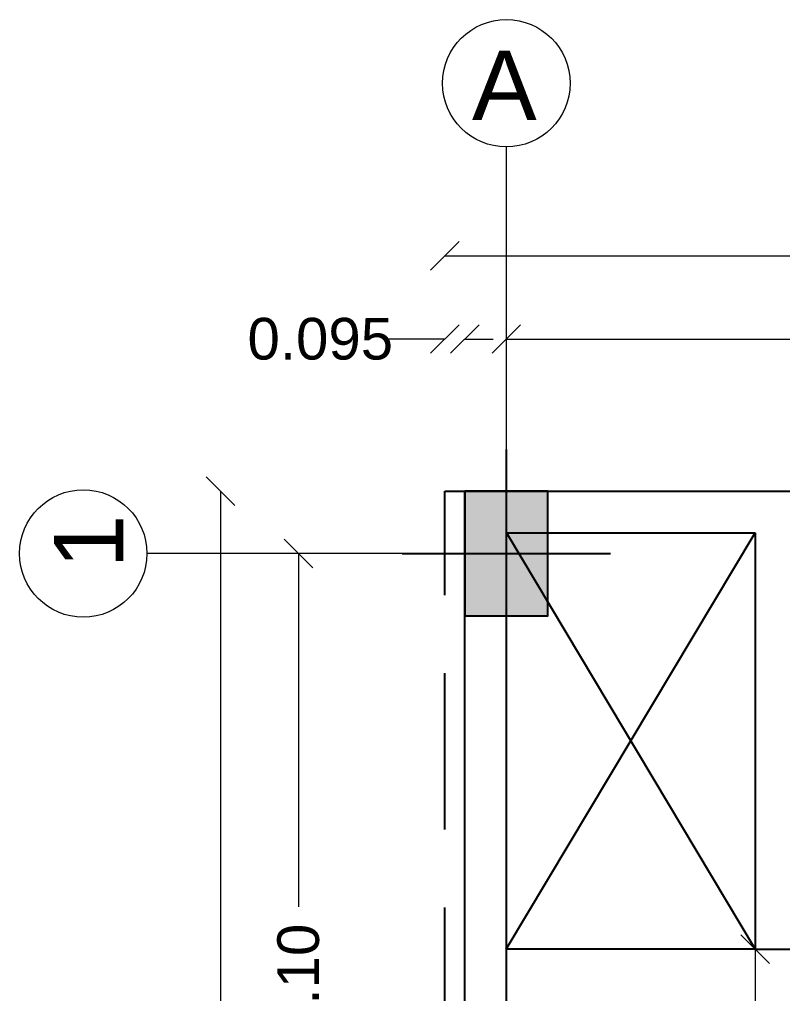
# Model space of a CAD drawing. Header units: metres. Extents: x -355 to 973, y -73 to 238.
# Drawn here: x 509.159 to 512.823, y 221.921 to 226.6 of the extents above; entities that cross this region are included whole.
import ezdxf

# ---------------------------------------------------------------- set-up
doc = ezdxf.new("R2010")
doc.units = ezdxf.units.M
doc.header["$LTSCALE"] = 3
doc.header["$MEASUREMENT"] = 0
doc.linetypes.add('HIDDEN', pattern=[0.375, 0.25, -0.125])
doc.layers.add('05', color=21, linetype='Continuous', lineweight=5)
doc.layers.add('alaem', color=230, linetype='Continuous', lineweight=5)
doc.layers.add('khatchin', color=7, linetype='Continuous')
doc.styles.get("Standard").update_dxf_attribs({"font": 'arial.ttf'})
doc.dimstyles.new('ahmad', dxfattribs={"dimtxt": 0.2, "dimasz": 0.1375, "dimexe": 0, "dimexo": 0.0625, "dimgap": 0.09, "dimtad": 0, "dimzin": 0, "dimdsep": 46, "dimtxsty": 'Standard', "dimblk": 'OBLIQUE', "dimcen": 0.09, "dimclrd": 245, "dimclrt": 61, "dimadec": 0, "dimazin": 0, "dimtfac": 1, "dimtofl": 0, "dimtmove": 0, "dimatfit": 3, "dimldrblk": 'OBLIQUE', "dimfxl": 0, "dimfxlon": 1, "dimtolj": 1, "dimtzin": 0, "dimlwd": 13, "dimarcsym": 0})

# ---------------------------------------------------------------- blocks, each defined once
blk = doc.blocks.new('_Oblique')
at = {"color": 0, "linetype": 'ByBlock', "lineweight": -2}
blk.add_line((-0.5, -0.5), (0.5, 0.5), dxfattribs=at)
blk = doc.blocks.new('*D168')
at = {"color": 245, "lineweight": 13, "transparency": 16777216}
for p, q in [((512.6915, 222.1348), (512.6915, 221.4859)), ((512.6915, 220.1348), (512.6915, 220.7837))]:
    blk.add_line(p, q, dxfattribs=at)
at = {"layer": 'Defpoints', "color": 0, "transparency": 16777216}
for p in [(512.6915, 222.1348), (512.6915, 220.1348), (512.6915, 220.1348)]:
    blk.add_point(p, dxfattribs=at)
at = {"color": 245, "lineweight": 13, "transparency": 16777216, "xscale": 0.1375, "yscale": 0.1375, "zscale": 0.1375}
for p, rotation in [((512.6915, 222.1348), 90), ((512.6915, 220.1348), 270)]:
    blk.add_blockref('_Oblique', p, dxfattribs=dict(at, rotation=rotation))
at = {"color": 61, "transparency": 16777216, "insert": (512.6915, 221.1348), "char_height": 0.2, "attachment_point": 5, "rotation": 90}
blk.add_mtext('\\A1;2.00', dxfattribs=at)
blk = doc.blocks.new('xdvxzdcv')
at = {"layer": 'khatchin'}
blk.add_hatch(color=203, dxfattribs=at).paths.add_polyline_path([(77.5751, 50.386), (77.5751, 49.986), (78.1751, 49.986), (78.1751, 50.386)])
blk.add_hatch(color=203, dxfattribs=at).paths.add_polyline_path([(77.5751, 50.386), (77.5751, 49.986), (78.1751, 49.986), (78.1751, 50.386)])
at = {"layer": 'khatchin', "color": 203}
for p, q in [((77.8751, 50.686), (77.8751, 49.686)), ((77.3751, 50.186), (78.3751, 50.186))]:
    blk.add_line(p, q, dxfattribs=at)
blk.add_lwpolyline([(77.5751, 50.386), (77.5751, 49.986), (78.1751, 49.986), (78.1751, 50.386), (77.5751, 50.386)], dxfattribs=at)
blk.add_lwpolyline([(77.5751, 50.386), (77.5751, 49.986), (78.1751, 49.986), (78.1751, 50.386), (77.5751, 50.386)], dxfattribs=at)
blk = doc.blocks.new('*D266')
at = {"layer": 'Defpoints', "color": 0, "transparency": 16777216}
for p in [(511.4966, 225.131), (517.7081, 225.131), (517.7081, 225.0651)]:
    blk.add_point(p, dxfattribs=at)
at = {"layer": 'khatchin', "color": 245, "lineweight": 13, "transparency": 16777216}
for p, q in [((511.4966, 225.0651), (514.2714, 225.0651)), ((517.7081, 225.0651), (514.9334, 225.0651))]:
    blk.add_line(p, q, dxfattribs=at)
at = {"layer": 'khatchin', "color": 245, "lineweight": 13, "transparency": 16777216, "xscale": 0.1375, "yscale": 0.1375, "zscale": 0.1375, "rotation": 180}
blk.add_blockref('_Oblique', (511.4966, 225.0651), dxfattribs=at)
at = {"layer": 'khatchin', "color": 245, "lineweight": 13, "transparency": 16777216, "xscale": 0.1375, "yscale": 0.1375, "zscale": 0.1375}
blk.add_blockref('_Oblique', (517.7081, 225.0651), dxfattribs=at)
at = {"layer": 'khatchin', "color": 61, "transparency": 16777216, "insert": (514.6024, 225.0651), "char_height": 0.2, "attachment_point": 5}
blk.add_mtext('\\A1;6.21', dxfattribs=at)
blk = doc.blocks.new('*D261')
at = {"layer": 'Defpoints', "color": 0, "transparency": 16777216}
for p in [(523.2016, 225.4642), (511.2016, 224.3348), (523.2016, 224.3348)]:
    blk.add_point(p, dxfattribs=at)
at = {"layer": 'khatchin', "color": 245, "lineweight": 13, "transparency": 16777216}
for p, q in [((511.2016, 225.4642), (516.7839, 225.4642)), ((523.2016, 225.4642), (517.6193, 225.4642))]:
    blk.add_line(p, q, dxfattribs=at)
at = {"layer": 'khatchin', "color": 245, "lineweight": 13, "transparency": 16777216, "xscale": 0.1375, "yscale": 0.1375, "zscale": 0.1375, "rotation": 180}
blk.add_blockref('_Oblique', (511.2016, 225.4642), dxfattribs=at)
at = {"layer": 'khatchin', "color": 245, "lineweight": 13, "transparency": 16777216, "xscale": 0.1375, "yscale": 0.1375, "zscale": 0.1375}
blk.add_blockref('_Oblique', (523.2016, 225.4642), dxfattribs=at)
at = {"layer": 'khatchin', "color": 61, "transparency": 16777216, "insert": (517.2016, 225.4642), "char_height": 0.2, "attachment_point": 5}
blk.add_mtext('\\A1;12.00', dxfattribs=at)
blk = doc.blocks.new('*D267')
at = {"layer": 'Defpoints', "color": 0, "transparency": 16777216}
for p in [(510.6888, 224.0348), (510.4983, 219.9348), (510.6888, 219.9348)]:
    blk.add_point(p, dxfattribs=at)
at = {"layer": 'khatchin', "color": 245, "lineweight": 13, "transparency": 16777216}
for p, q in [((510.4983, 224.0348), (510.4983, 222.3383)), ((510.4983, 219.9348), (510.4983, 221.6314))]:
    blk.add_line(p, q, dxfattribs=at)
at = {"layer": 'khatchin', "color": 245, "lineweight": 13, "transparency": 16777216, "xscale": 0.1375, "yscale": 0.1375, "zscale": 0.1375}
for p, rotation in [((510.4983, 224.0348), 90), ((510.4983, 219.9348), 270)]:
    blk.add_blockref('_Oblique', p, dxfattribs=dict(at, rotation=rotation))
at = {"layer": 'khatchin', "color": 61, "transparency": 16777216, "insert": (510.4983, 221.9848), "char_height": 0.2, "attachment_point": 5, "rotation": 90}
blk.add_mtext('\\A1;4.10', dxfattribs=at)
blk = doc.blocks.new('*D263')
at = {"layer": 'Defpoints', "color": 0, "transparency": 16777216}
for p in [(510.1241, 224.3348), (511.2016, 224.3348), (511.2016, 210.3348)]:
    blk.add_point(p, dxfattribs=at)
at = {"layer": 'khatchin', "color": 245, "lineweight": 13, "transparency": 16777216}
for p, q in [((510.1241, 224.3348), (510.1241, 217.7525)), ((510.1241, 210.3348), (510.1241, 216.9171))]:
    blk.add_line(p, q, dxfattribs=at)
at = {"layer": 'khatchin', "color": 245, "lineweight": 13, "transparency": 16777216, "xscale": 0.1375, "yscale": 0.1375, "zscale": 0.1375}
for p, rotation in [((510.1241, 224.3348), 90), ((510.1241, 210.3348), 270)]:
    blk.add_blockref('_Oblique', p, dxfattribs=dict(at, rotation=rotation))
at = {"layer": 'khatchin', "color": 61, "transparency": 16777216, "insert": (510.1241, 217.3348), "char_height": 0.2, "attachment_point": 5, "rotation": 90}
blk.add_mtext('\\A1;14.00', dxfattribs=at)

msp = doc.modelspace()

# ---------------------------------------------------------------- linework, layer by layer
at = {"linetype": 'HIDDEN'}
for p, q in [((511.2016, 224.3348), (512.8915, 224.3348)), ((511.2016, 210.3348), (511.2016, 224.3348)), ((511.2016, 210.3348), (511.2016, 224.3348)), ((511.2016, 224.3348), (512.8915, 224.3348)), ((511.2016, 210.3348), (511.2016, 224.3348)), ((511.2016, 210.3348), (511.2016, 224.3348)), ((511.2966, 210.3348), (511.2966, 224.3348)), ((511.2966, 210.3348), (511.2966, 224.3348))]:
    msp.add_line(p, q, dxfattribs=at)
for p, q in [((511.2016, 224.3348), (512.8915, 224.3348)), ((511.2016, 224.3348), (512.8915, 224.3348)), ((511.2966, 210.3348), (511.2966, 224.3348)), ((511.2966, 210.3348), (511.2966, 224.3348)), ((511.4951, 224.1348), (512.6915, 224.1348)), ((511.4951, 224.1348), (512.6915, 224.1348)), ((511.4951, 222.1348), (512.6915, 224.1348)), ((511.4951, 224.1348), (512.6915, 224.1348)), ((511.4951, 224.1348), (512.6915, 224.1348)), ((511.4951, 222.1348), (512.6915, 224.1348)), ((511.4966, 215.6348), (511.4966, 224.1348)), ((511.4966, 224.1348), (512.6915, 222.1348)), ((511.4966, 224.1348), (512.6915, 222.1348)), ((512.6915, 222.1348), (511.4951, 222.1348)), ((512.6915, 222.1348), (511.4951, 222.1348))]:
    msp.add_line(p, q)
msp.add_lwpolyline([(512.6915, 224.1348), (512.6915, 222.1348), (516.0915, 222.1348), (516.0915, 224.1348)])
msp.add_lwpolyline([(512.6915, 224.1348), (512.6915, 222.1348), (516.0915, 222.1348), (516.0915, 224.1348)])
at = {"layer": '05'}
msp.add_line((511.4966, 224.5348), (511.4966, 225.9879), dxfattribs=at)
at = {"layer": '05', "lineweight": 9}
msp.add_line((510.9951, 224.0348), (509.7708, 224.0348), dxfattribs=at)
at = {"layer": '05'}
msp.add_circle((511.4966, 226.2939), 0.306, dxfattribs=at)
at = {"layer": '05', "lineweight": 9}
msp.add_circle((509.4648, 224.0348), 0.306, dxfattribs=at)
at = {"layer": 'alaem'}
msp.add_lwpolyline([(511.2966, 210.3348), (523.1066, 210.3348), (523.1066, 221.7348), (521.6066, 221.7348), (521.6066, 219.8348), (519.5066, 219.8348), (519.5066, 220.0348), (517.9066, 220.0348), (517.9066, 224.3348), (515.8915, 224.3348), (515.8915, 222.3348), (512.8915, 222.3348), (512.8915, 224.3348), (511.2966, 224.3348), (511.2966, 210.3348)], dxfattribs=at)
at = {"layer": 'khatchin', "color": 245, "lineweight": 13}
for p, q in [((511.2016, 225.0651), (510.9266, 225.0651)), ((511.2966, 225.0651), (511.4341, 225.0651))]:
    msp.add_line(p, q, dxfattribs=at)

# ---------------------------------------------------------------- block references
at = {"layer": 'khatchin', "color": 245, "lineweight": 13, "xscale": 0.1375, "yscale": 0.1375, "zscale": 0.1375}
msp.add_blockref('_Oblique', (511.2016, 225.0651), dxfattribs=at)
at = {"layer": 'khatchin', "color": 245, "lineweight": 13, "xscale": 0.1375, "yscale": 0.1375, "zscale": 0.1375, "rotation": 180}
msp.add_blockref('_Oblique', (511.2966, 225.0651), dxfattribs=at)
at = {"layer": 'khatchin', "rotation": 90}
msp.add_blockref('xdvxzdcv', (561.6826, 146.1598), dxfattribs=at)

# ---------------------------------------------------------------- texts
at = {"layer": '05', "insert": (511.3315, 226.117), "char_height": 0.3338, "width": 2.976737, "attachment_point": 7}
msp.add_mtext('A', dxfattribs=at)
at = {"layer": '05', "lineweight": 9, "insert": (509.6576, 223.9626), "char_height": 0.3338, "width": 2.976737, "attachment_point": 7, "rotation": 90}
msp.add_mtext('1', dxfattribs=at)
at = {"layer": 'khatchin', "color": 61, "insert": (510.6033, 225.0651), "char_height": 0.2, "attachment_point": 5}
msp.add_mtext('\\A1;0.095', dxfattribs=at)

# ---------------------------------------------------------------- dimensions: what is measured, and where the dimension line sits
dim = msp.add_linear_dim(base=(512.6915, 220.1348), p1=(512.6915, 222.1348), p2=(512.6915, 220.1348), angle=90, dimstyle='ahmad')
dim.commit()
dim.dimension.update_dxf_attribs({"geometry": '*D168', "text_midpoint": (512.6915, 221.1348)})
at = {"layer": 'khatchin'}
for base, p1, p2, picture, middle in [((523.2016, 225.4642), (511.2016, 224.3348), (523.2016, 224.3348), '*D261', (517.2016, 225.4642)), ((517.7081, 225.0651), (511.4966, 225.131), (517.7081, 225.131), '*D266', (514.6024, 225.0651))]:
    dim = msp.add_linear_dim(base=base, p1=p1, p2=p2, dimstyle='ahmad', dxfattribs=at)
    dim.commit()
    dim.dimension.update_dxf_attribs({"geometry": picture, "text_midpoint": middle})
for base, p1, p2, picture, middle in [((510.1241, 224.3348), (511.2016, 210.3348), (511.2016, 224.3348), '*D263', (510.1241, 217.3348)), ((510.4983, 219.9348), (510.6888, 224.0348), (510.6888, 219.9348), '*D267', (510.4983, 221.9848))]:
    dim = msp.add_linear_dim(base=base, p1=p1, p2=p2, angle=90, dimstyle='ahmad', dxfattribs=at)
    dim.commit()
    dim.dimension.update_dxf_attribs({"geometry": picture, "text_midpoint": middle})

doc.saveas('drawing.dxf')
